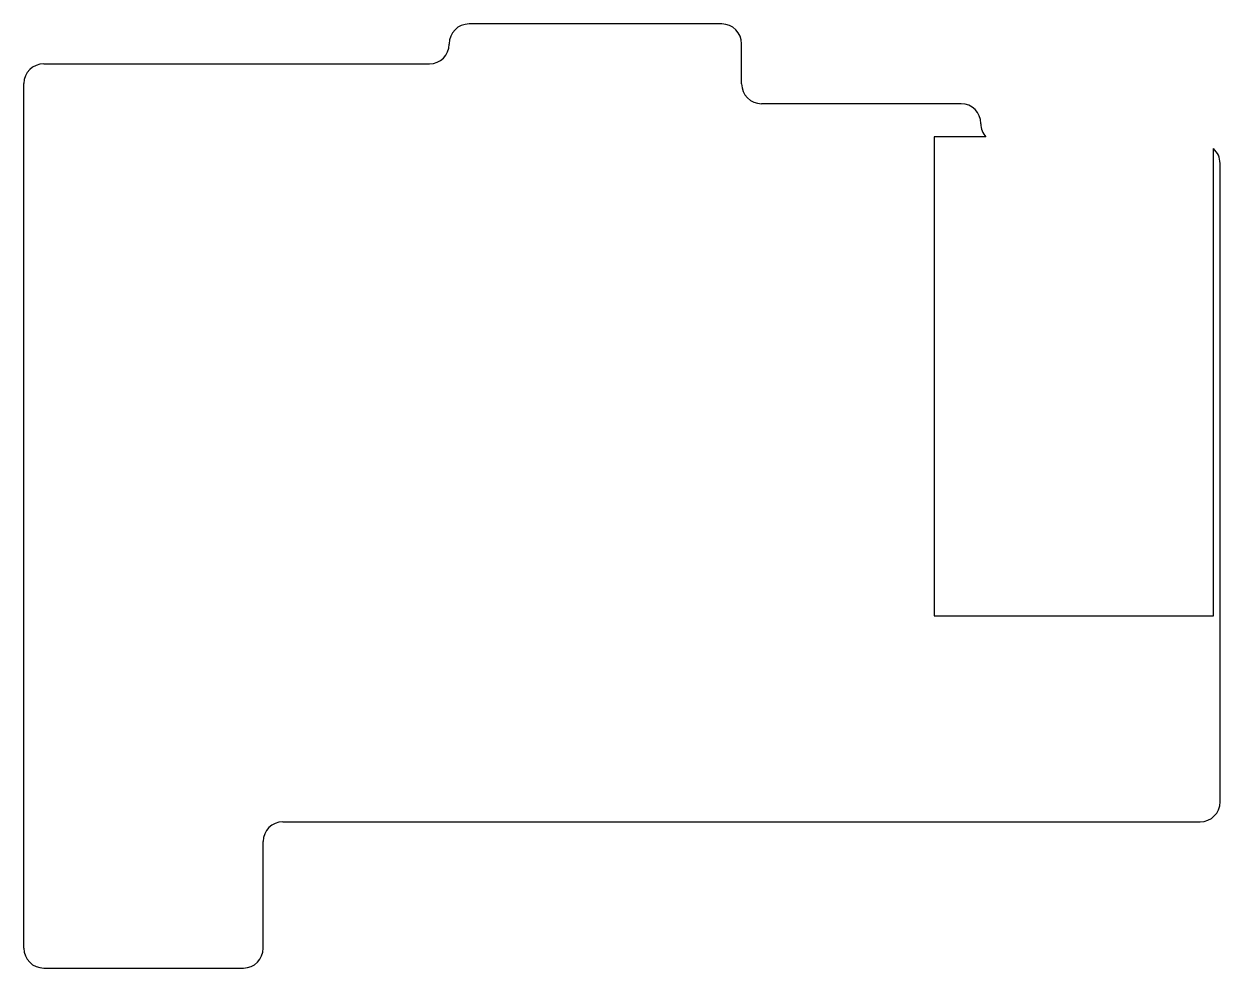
# Model space of a CAD drawing. Header units: millimetres. Extents: x -7 to 83, y -8.5 to 62.5.
import ezdxf

# ---------------------------------------------------------------- set-up
doc = ezdxf.new("R2010")
doc.units = ezdxf.units.MM

msp = doc.modelspace()

# ---------------------------------------------------------------- linework, layer by layer
for p, q in [((45.51, 62.5), (26.49, 62.5)), ((25, 61.01), (25, 60.99)), ((47, 57.99), (47, 61.01)), ((-5.51, 59.5), (23.51, 59.5)), ((-7, -7.01), (-7, 58.01)), ((63.51, 56.5), (48.49, 56.5)), ((65, 54.99), (65, 55.01)), ((65.376, 54), (61.5, 54)), ((61.5, 54), (61.5, 18)), ((82.5, 18), (82.5, 53.124)), ((83, 3.99), (83, 52.01)), ((61.5, 18), (82.5, 18)), ((12.49, 2.5), (81.51, 2.5)), ((11, -7.01), (11, 1.01)), ((-5.51, -8.5), (9.51, -8.5))]:
    msp.add_line(p, q)
for centre, start, end in [((26.49, 61.01), 90, 180), ((45.51, 61.01), 0, 90), ((23.51, 60.99), 270, 0), ((-5.51, 58.01), 90, 180), ((48.49, 57.99), 180, 270), ((63.51, 55.01), 0, 90), ((66.49, 54.99), 180, 221.63857), ((81.51, 52.01), 0, 48.36143), ((81.51, 3.99), 270, 0), ((12.49, 1.01), 90, 180), ((-5.51, -7.01), 180, 270), ((9.51, -7.01), 270, 0)]:
    msp.add_arc(centre, 1.49, start, end)

doc.saveas('drawing.dxf')
